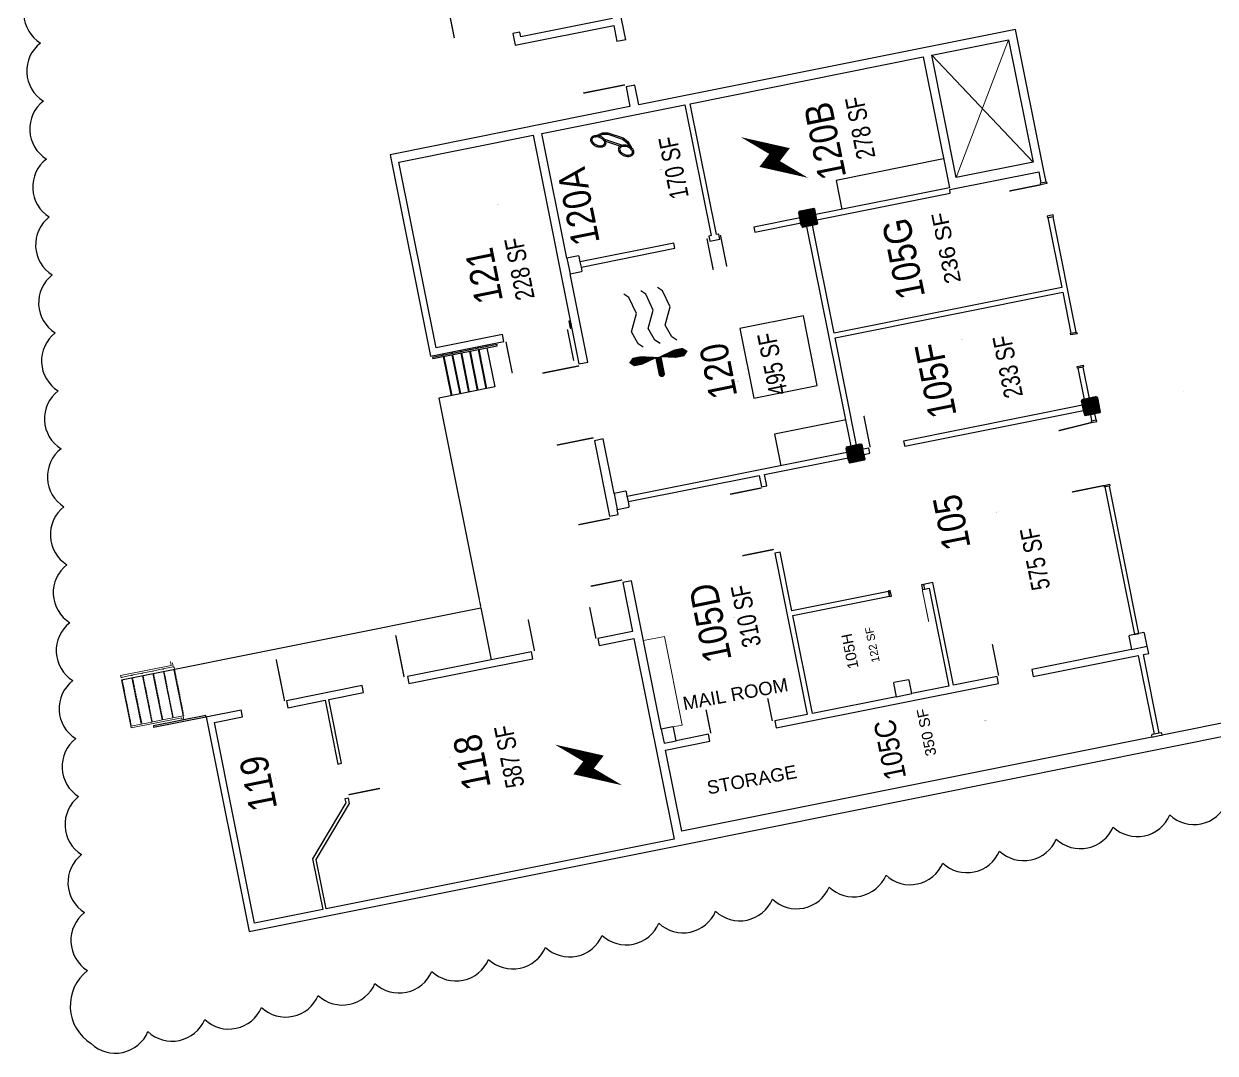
# Model space of a CAD drawing. Header units: inches. Extents: x 69200890 to 69205124, y 27678531 to 27681974.
# Drawn here: x 69201076 to 69202415, y 27678531 to 27679688 of the extents above; entities that cross this region are included whole.
import ezdxf
from ezdxf.enums import TextEntityAlignment as Align

# ---------------------------------------------------------------- set-up
doc = ezdxf.new("R2010")
doc.units = ezdxf.units.IN
doc.header["$LTSCALE"] = 10
doc.header["$MEASUREMENT"] = 0
doc.linetypes.add('Hidden 1_8_', pattern=[0.1875, 0.125, -0.0625])
doc.layers.get('0').update_dxf_attribs({"linetype": 'CONTINUOUS'})
for name, color, linetype in [('A-COLS', 5, 'CONTINUOUS'), ('A-DOOR', 2, 'CONTINUOUS'), ('A-FLOR', 3, 'CONTINUOUS'), ('A-IDEN-ICON', 4, 'CONTINUOUS'), ('A-IDEN-RNUM', 7, 'CONTINUOUS'), ('A-IDEN-SNUM', 4, 'CONTINUOUS'), ('A-IDEN-TEXT', 9, 'CONTINUOUS'), ('A-IDEN-VNUM', 4, 'CONTINUOUS'), ('A-WALL', 5, 'CONTINUOUS'), ('AREA-TEXT', 3, 'CONTINUOUS')]:
    doc.layers.add(name, color=color, linetype=linetype)
doc.layers.add('A-REV', color=1, linetype='CONTINUOUS', true_color=0xff0000)
doc.styles.add('CP_AREA', font='arial.ttf', dxfattribs={"height": 15})
doc.styles.add('CP_IDENTEXT', font='arial.ttf', dxfattribs={"height": 1})
doc.styles.add('CP_ROOMSNUMBER', font='arial.ttf', dxfattribs={"height": 1})
doc.styles.add('CP_ROOMVNUMBER', font='arial.ttf', dxfattribs={"width": 0.85, "height": 0.075})

# ---------------------------------------------------------------- blocks, each defined once
blk = doc.blocks.new('CPELECT')
blk.add_lwpolyline([(29.9, 30.2, 0, 14.4, 0), (5, -8.1, 14.4, 14.4, 0), (-5, 3.3, 14.4, 0, 0), (-29.9, -35, 14.4, 0, 0)], format="xyseb")
blk = doc.blocks.new('CPPHONE')
for p, q in [((2.9, 7.6), (-5.9, -7.6)), ((5.1, 8.4), (-5.5, -9.9))]:
    blk.add_line(p, q)
for points in [[(10.9, 17.2), (12.5, 9.2), (11.5, 3.2), (2.5, -12.3), (-2.5, -16.7), (-10.2, -19.3)], [(10, 14.1), (11, 9.2), (10, 3.8), (1.3, -11.4), (-3.3, -15.4), (-7.9, -17)]]:
    blk.add_lwpolyline(points)
for points in [[(8.7, 23.6, 0.139889), (6.5, 24.1, 0.107118), (3.7, 23.4, 0.079812), (1.2, 21.6, 0.067459), (-1, 18.8, 0.067459), (-2.4, 15.4, 0.079812), (-2.7, 12.4, 0.107118), (-1.9, 9.6, 0.139889), (-0.3, 8, 0.139889), (1.8, 7.5, 0.107118), (4.6, 8.2, 0.079812), (7.1, 9.9, 0.067459), (9.3, 12.8, 0.067459), (10.7, 16.1, 0.079812), (11, 19.2, 0.107118), (10.2, 22, 0.139889)], [(7.9, 22.3, 0.139889), (6.5, 22.6, 0.107118), (4.3, 22.1, 0.079812), (2.2, 20.6, 0.067459), (0.3, 18, 0.067459), (-1, 15.1, 0.079812), (-1.2, 12.5, 0.107118), (-0.6, 10.3, 0.139889), (0.4, 9.3, 0.139889), (1.8, 8.9, 0.107118), (4, 9.5, 0.079812), (6.1, 11, 0.067459), (8, 13.5, 0.067459), (9.3, 16.5, 0.079812), (9.5, 19.1, 0.107118), (8.9, 21.3, 0.139889)], [(-7.8, -5, 0.139889), (-10, -4.5, 0.107118), (-12.8, -5.2, 0.079812), (-15.3, -6.9, 0.067459), (-17.5, -9.8, 0.067459), (-18.9, -13.1, 0.079812), (-19.2, -16.2, 0.107118), (-18.4, -19, 0.139889), (-16.8, -20.6, 0.139889), (-14.7, -21.1, 0.107118), (-11.9, -20.4, 0.079812), (-9.4, -18.6, 0.067459), (-7.2, -15.8, 0.067459), (-5.8, -12.4, 0.079812), (-5.5, -9.4, 0.107118), (-6.3, -6.6, 0.139889)], [(-8.6, -6.3, 0.139889), (-10, -5.9, 0.107118), (-12.2, -6.5, 0.079812), (-14.3, -8, 0.067459), (-16.2, -10.5, 0.067459), (-17.5, -13.5, 0.079812), (-17.7, -16.1, 0.107118), (-17.1, -18.3, 0.139889), (-16.1, -19.3, 0.139889), (-14.7, -19.6, 0.107118), (-12.5, -19.1, 0.079812), (-10.4, -17.6, 0.067459), (-8.5, -15, 0.067459), (-7.2, -12.1, 0.079812), (-7, -9.5, 0.107118), (-7.6, -7.3, 0.139889)]]:
    blk.add_lwpolyline(points, format="xyb", close=True)
blk = doc.blocks.new('CPMECH')
for p, q in [((2.4, 12), (7.2, 16.8)), ((7.2, 16.8), (21.6, 21.6)), ((21.6, 21.6), (40.8, 12)), ((40.8, 12), (60, 16.8)), ((60, 16.8), (64.8, 21.6)), ((7.2, -2.4), (21.6, 2.4)), ((21.6, 2.4), (40.8, -7.2)), ((60, -2.4), (64.8, 2.4)), ((2.4, -7.2), (7.2, -2.4)), ((40.8, -7.2), (60, -2.4)), ((2.4, -26.4), (7.2, -21.6)), ((7.2, -21.6), (21.6, -16.8)), ((21.6, -16.8), (40.8, -26.4)), ((40.8, -26.4), (60, -21.6)), ((60, -21.6), (64.8, -16.8))]:
    blk.add_line(p, q)
for points in [[(-12, -2.4, 0, 9.6, 0), (-12, 16.8, 9.6, 9.6, 0), (-12, 26.4, 9.6, 0, 0), (-12, 31.2, 0, 0, 0)], [(-12, -2.4, 0, 9.6, 0), (-12, -21.6, 9.6, 9.6, 0), (-12, -31.2, 9.6, 0, 0), (-12, -36, 0, 0, 0)]]:
    blk.add_lwpolyline(points, format="xyseb")
at = {"const_width": 3.6}
blk.add_lwpolyline([(-32.8, -3.3, 1), (-29.6, -1.5, 1)], format="xyb", close=True, dxfattribs=at)
at = {"const_width": 7.2}
blk.add_lwpolyline([(-12, -2.4), (-31.2, -2.4)], dxfattribs=at)
blk = doc.blocks.new('COL')
at = {"layer": 'A-COLS', "const_width": 18}
blk.add_lwpolyline([(0, 9), (0, -9)], dxfattribs=at)
at = {"layer": 'A-COLS'}
blk.add_lwpolyline([(9, 7), (9, -7), (7, -9), (-7, -9), (-9, -7), (-9, 7), (-7, 9), (7, 9)], close=True, dxfattribs=at)

msp = doc.modelspace()

# ---------------------------------------------------------------- linework, layer by layer
at = {"layer": 'A-DOOR'}
for points in [[(69201550.2, 27679718.7, 1.5, 1.5, 0), (69201559.6, 27679671.6, 0, 0, 0), (69201558.9, 27679671.4, 0, 0, -0.414214), (69201503.6, 27679710.8, 0, 0, -0.414214)], [(69201615.8, 27679726, 1.5, 1.5, 0), (69201568.7, 27679716.5, 0, 0, 0), (69201568.9, 27679715.8, 0, 0, 0.414214), (69201626.6, 27679679.9, 0, 0, 0.414214)], [(69201751.5, 27679619.1, 1.5, 1.5, 0), (69201704.4, 27679609.7, 0, 0, 0), (69201704.3, 27679610.4, 0, 0, -0.414214), (69201743.7, 27679665.8, 0, 0, -0.414214)], [(69202218.8, 27679506.8, 1.5, 1.5, 0), (69202183.5, 27679499.7, 0, 0, 0), (69202183.6, 27679499, 0, 0, 0.414214), (69202227.2, 27679472.5, 0, 0, 0.414214)], [(69201858.7, 27679450.2, 1.5, 1.5, 0), (69201865.8, 27679414.9, 0, 0, 0), (69201866.5, 27679415, 0, 0, 0.414214), (69201892.9, 27679458.6, 0, 0, 0.414214)], [(69201843.5, 27679446.4, 1.5, 1.5, 0), (69201850.6, 27679411.1, 0, 0, 0), (69201849.9, 27679410.9, 0, 0, -0.414214), (69201808.7, 27679440.9, 0, 0, -0.414214)], [(69201686.7, 27679344.2, 1.5, 1.5, 0), (69201693.8, 27679308.9, 0, 0, 0), (69201693, 27679308.8, 0, 0, -0.414214), (69201651.8, 27679338.7, 0, 0, -0.414214)], [(69201617.6, 27679330.3, 1.5, 1.5, 0), (69201624.7, 27679295, 0, 0, 0), (69201625.4, 27679295.2, 0, 0, 0.414214), (69201651.8, 27679338.7, 0, 0, 0.414214)], [(69201699.8, 27679303.2, 1.5, 1.5, 0), (69201658.6, 27679295, 0, 0, 0), (69201658.7, 27679294.2, 0, 0, 0.414214), (69201709.4, 27679263.1, 0, 0, 0.414214)], [(69201716, 27679222.4, 1.5, 1.5, 0), (69201674.8, 27679214.1, 0, 0, 0), (69201674.7, 27679214.8, 0, 0, -0.414214), (69201709.4, 27679263.1, 0, 0, -0.414214)], [(69202027, 27679211.7, 1.5, 1.5, 0), (69202019.9, 27679247, 0, 0, 0), (69202020.6, 27679247.1, 0, 0, -0.414214), (69202061.8, 27679217.2, 0, 0, -0.414214)], [(69202275.8, 27679239.5, 1.5, 1.5, 0), (69202238.8, 27679230.3, 0, 0, 0), (69202238.9, 27679229.6, 0, 0, 0.414214), (69202282.9, 27679203.9, 0, 0, 0.414214)], [(69202289.9, 27679168.7, 1.5, 1.5, 0), (69202253.8, 27679161.4, 0, 0, 0), (69202253.6, 27679162.2, 0, 0, -0.414214), (69202282.9, 27679203.9, 0, 0, -0.414214)], [(69201904.8, 27679166, 1.5, 1.5, 0), (69201869.5, 27679158.9, 0, 0, 0), (69201869.7, 27679158.1, 0, 0, 0.414214), (69201913.3, 27679131.7, 0, 0, 0.414214)], [(69201734.3, 27679131.7, 1.5, 1.5, 0), (69201699, 27679124.6, 0, 0, 0), (69201699.1, 27679123.8, 0, 0, 0.414214), (69201742.7, 27679097.4, 0, 0, 0.414214)], [(69201918.7, 27679096.9, 1.5, 1.5, 0), (69201883.4, 27679089.8, 0, 0, 0), (69201883.3, 27679090.5, 0, 0, -0.414214), (69201913.3, 27679131.7, 0, 0, -0.414214)], [(69201748.2, 27679062.6, 1.5, 1.5, 0), (69201712.9, 27679055.5, 0, 0, 0), (69201712.7, 27679056.2, 0, 0, -0.414214), (69201742.7, 27679097.4, 0, 0, -0.414214)], [(69202085.6, 27679051.3, 1.14, 1.14, 0), (69202092.8, 27679015.7, 0, 0, 0), (69202092.2, 27679015.6, 0, 0, -0.414214), (69202050.3, 27679045.4, 0, 0, -0.414214)], [(69201718.8, 27678996.7, 1.5, 1.5, 0), (69201711.7, 27679032, 0, 0, 0), (69201711, 27679031.9, 0, 0, 0.414214), (69201684.5, 27678988.3, 0, 0, 0.414214)], [(69201649.7, 27678982.8, 1.5, 1.5, 0), (69201642.6, 27679018.1, 0, 0, 0), (69201643.3, 27679018.3, 0, 0, -0.414214), (69201684.5, 27678988.3, 0, 0, -0.414214)], [(69201503.1, 27678953.4, 1.5, 1.5, 0), (69201493.7, 27679000.4, 0, 0, 0), (69201492.9, 27679000.3, 0, 0, 0.414214), (69201457.1, 27678942.6, 0, 0, 0.414214)], [(69202171.4, 27678955.1, 1.5, 1.5, 0), (69202164.3, 27678990.4, 0, 0, 0), (69202165, 27678990.6, 0, 0, -0.414214), (69202206.2, 27678960.6, 0, 0, -0.414214)], [(69201368.8, 27678926.4, 1.5, 1.5, 0), (69201359.3, 27678973.4, 0, 0, 0), (69201358.6, 27678973.3, 0, 0, 0.414214), (69201322.8, 27678915.6, 0, 0, 0.414214)], [(69201917, 27678904, 1.5, 1.5, 0), (69201909.9, 27678939.3, 0, 0, 0), (69201909.1, 27678939.1, 0, 0, 0.414214), (69201882.7, 27678895.6, 0, 0, 0.414214)], [(69201847.9, 27678890.1, 1.5, 1.5, 0), (69201840.8, 27678925.4, 0, 0, 0), (69201841.5, 27678925.5, 0, 0, -0.414214), (69201882.7, 27678895.6, 0, 0, -0.414214)], [(69201440.7, 27678821.2, 1.5, 1.5, 0), (69201476, 27678828.3, 0, 0, 0), (69201475.8, 27678829, 0, 0, 0.414214), (69201432.3, 27678855.5, 0, 0, 0.414214)]]:
    msp.add_lwpolyline(points, format="xyseb", dxfattribs=at)
at = {"layer": 'A-FLOR'}
for p, q in [((69202096.3, 27679652.3), (69202182.6, 27679669.6)), ((69202182.6, 27679669.6), (69202210.1, 27679532.3)), ((69202123.8, 27679515.1), (69202096.3, 27679652.3)), ((69202109.4, 27679535.8), (69201988.7, 27679511.6)), ((69202210.1, 27679532.3), (69202123.8, 27679515.1)), ((69201988.7, 27679511.6), (69201995.2, 27679479.1)), ((69201951.9, 27679359.6), (69201880.4, 27679345.2)), ((69201967.6, 27679281.1), (69201951.9, 27679359.6)), ((69201880.4, 27679345.2), (69201896.1, 27679266.8)), ((69201546.5, 27679316.8), (69201546.8, 27679315.1)), ((69201547.2, 27679316.9), (69201547.6, 27679315.2)), ((69201556.3, 27679318.8), (69201556.6, 27679317)), ((69201556.9, 27679315.6), (69201565.7, 27679271.7)), ((69201557, 27679318.9), (69201557.4, 27679317.2)), ((69201557.7, 27679315.7), (69201566.5, 27679271.8)), ((69201566.1, 27679320.7), (69201566.5, 27679319)), ((69201566.7, 27679317.5), (69201575.5, 27679273.7)), ((69201566.8, 27679320.9), (69201567.2, 27679319.2)), ((69201567.5, 27679317.7), (69201576.3, 27679273.8)), ((69201575.9, 27679322.7), (69201576.3, 27679321)), ((69201576.6, 27679322.8), (69201577, 27679321.1)), ((69201576.6, 27679319.5), (69201585.3, 27679275.6)), ((69201577.3, 27679319.7), (69201586.1, 27679275.8)), ((69201585.7, 27679324.7), (69201586.1, 27679322.9)), ((69201586.3, 27679321.5), (69201595.1, 27679277.6)), ((69201586.5, 27679324.8), (69201586.8, 27679323.1)), ((69201587.1, 27679321.6), (69201595.9, 27679277.7)), ((69201595.5, 27679326.6), (69201595.9, 27679324.9)), ((69201596.2, 27679323.4), (69201605, 27679279.6)), ((69201547.1, 27679313.6), (69201555.9, 27679269.7)), ((69201547.9, 27679313.8), (69201556.7, 27679269.9)), ((69201605, 27679279.6), (69201542.2, 27679267)), ((69201896.1, 27679266.8), (69201967.6, 27679281.1)), ((69201542.2, 27679267), (69201587.6, 27679040.5)), ((69201999.9, 27679242.4), (69201919.5, 27679226.3)), ((69201919.5, 27679226.3), (69201926.6, 27679191)), ((69201588, 27679038.5), (69201588.9, 27679033.7)), ((69201589.4, 27679031.2), (69201601.1, 27678972.8))]:
    msp.add_line(p, q, dxfattribs=at)
at = {"layer": 'A-FLOR', "lineweight": 13}
for p, q in [((69202123.8, 27679515.1), (69202182.6, 27679669.6)), ((69202096.3, 27679652.3), (69202210.1, 27679532.3)), ((69201772.2, 27678994.5), (69201795.7, 27678999.2)), ((69201795.7, 27678999.2), (69201815.7, 27678899.5)), ((69201815.7, 27678899.5), (69201805.2, 27678897.4))]:
    msp.add_line(p, q, dxfattribs=at)
at = {"layer": 'A-FLOR', "lineweight": -3}
for p, q in [((69201607.6, 27679327.3), (69201535.1, 27679312.7)), ((69201535.4, 27679311.3), (69201607.9, 27679325.8)), ((69201607.9, 27679325.8), (69201607.6, 27679327.3)), ((69201535.1, 27679312.7), (69201535.4, 27679311.3)), ((69201185.5, 27678950.2), (69201589.4, 27679031.2)), ((69201589.4, 27679031.2), (69201601.1, 27678972.8)), ((69201280.2, 27678910.3), (69201221.3, 27678898.5)), ((69201221.6, 27678897.1), (69201280.4, 27678908.8)), ((69201280.4, 27678908.8), (69201280.2, 27678910.3)), ((69201221.3, 27678898.5), (69201221.6, 27678897.1))]:
    msp.add_line(p, q, dxfattribs=at)
at = {"layer": 'A-FLOR', "lineweight": 9}
for p, q in [((69201589.4, 27679031.2), (69201587.6, 27679040.5)), ((69201240.5, 27678970.9), (69201241.4, 27678966.5)), ((69201242.8, 27678969.4), (69201243.7, 27678964.9)), ((69201184.5, 27678955.1), (69201241.4, 27678966.5)), ((69201184.5, 27678955.1), (69201184.9, 27678953.1)), ((69201184.9, 27678953.1), (69201196.7, 27678955.5)), ((69201196.7, 27678955.5), (69201208.4, 27678957.8)), ((69201196.7, 27678955.5), (69201196.8, 27678954.8)), ((69201208.4, 27678957.8), (69201220.2, 27678960.2)), ((69201208.4, 27678957.8), (69201208.6, 27678957.2)), ((69201209, 27678955), (69201219.4, 27678902.9)), ((69201220.2, 27678960.2), (69201232, 27678962.6)), ((69201220.2, 27678960.2), (69201220.3, 27678959.5)), ((69201220.8, 27678957.3), (69201231.2, 27678905.3)), ((69201232, 27678962.6), (69201241.8, 27678964.5)), ((69201232, 27678962.6), (69201232.1, 27678961.9)), ((69201232.5, 27678959.7), (69201243, 27678907.6)), ((69201241.8, 27678964.5), (69201243.7, 27678964.9)), ((69201243.7, 27678964.9), (69201243.8, 27678964.6)), ((69201244.3, 27678961.9), (69201254.7, 27678910)), ((69201184.9, 27678953.1), (69201185, 27678952.4)), ((69201185.5, 27678950.2), (69201195.9, 27678898.2)), ((69201197.2, 27678952.6), (69201207.7, 27678900.6)), ((69201195.9, 27678898.2), (69201207.7, 27678900.6)), ((69201196.3, 27678896.3), (69201253.2, 27678907.6)), ((69201207.7, 27678900.6), (69201219.4, 27678902.9)), ((69201219.4, 27678902.9), (69201231.2, 27678905.3)), ((69201231.2, 27678905.3), (69201243, 27678907.6)), ((69201243, 27678907.6), (69201252.8, 27678909.6)), ((69201254.7, 27678910), (69201252.8, 27678909.6)), ((69201253.2, 27678907.6), (69201253.7, 27678905)), ((69201254.7, 27678910), (69201255.6, 27678905.4)), ((69201195.9, 27678898.2), (69201196.3, 27678896.3))]:
    msp.add_line(p, q, dxfattribs=at)
at = {"layer": 'A-FLOR', "linetype": 'Hidden 1_8_', "lineweight": 9}
for p, q in [((69201185.6, 27678953.3), (69201185.8, 27678952.6)), ((69201197.4, 27678955.6), (69201197.5, 27678955)), ((69201209.2, 27678958), (69201209.3, 27678957.3)), ((69201209.7, 27678955.1), (69201220.2, 27678903.1)), ((69201220.9, 27678960.3), (69201221.1, 27678959.7)), ((69201221.5, 27678957.5), (69201231.9, 27678905.4)), ((69201232.7, 27678962.7), (69201232.8, 27678962)), ((69201233.3, 27678959.8), (69201243.7, 27678907.8)), ((69201244.5, 27678965.1), (69201244.5, 27678964.7)), ((69201244.7, 27678964), (69201255.5, 27678910.2)), ((69201186.2, 27678950.4), (69201196.6, 27678898.4)), ((69201198, 27678952.7), (69201208.4, 27678900.7))]:
    msp.add_line(p, q, dxfattribs=at)
at = {"layer": 'A-WALL'}
for p, q in [((69201752.2, 27679669.8), (69201694.6, 27679957.4)), ((69201737.2, 27679693.6), (69201634.2, 27679673)), ((69201633.2, 27679678.1), (69201625.4, 27679676.6)), ((69201625.4, 27679676.6), (69201628, 27679663.6)), ((69201628, 27679663.6), (69201738.8, 27679685.8)), ((69201634.2, 27679673), (69201633.2, 27679678.1)), ((69201738.8, 27679685.8), (69201742.4, 27679667.9)), ((69202190.4, 27679681.4), (69201766.8, 27679596.5)), ((69202222.2, 27679522.5), (69202190.4, 27679681.4)), ((69201752.2, 27679669.8), (69201742.4, 27679667.9)), ((69201824.7, 27679597.9), (69202086.5, 27679650.4)), ((69202086.5, 27679650.4), (69202116, 27679503.3)), ((69201762.4, 27679618.8), (69201752.6, 27679616.9)), ((69201752.6, 27679616.9), (69201757, 27679594.6)), ((69201766.8, 27679596.5), (69201762.4, 27679618.8)), ((69201658, 27679564.5), (69201818.8, 27679596.7)), ((69201818.8, 27679596.7), (69201848.3, 27679449.7)), ((69201854.2, 27679450.8), (69201824.7, 27679597.9)), ((69201757, 27679594.6), (69201487.4, 27679540.5)), ((69201497.2, 27679532.3), (69201648.2, 27679562.6)), ((69201648.2, 27679562.6), (69201699.7, 27679305.4)), ((69201686.1, 27679424.3), (69201658, 27679564.5)), ((69201487.4, 27679540.5), (69201532.8, 27679314)), ((69201539, 27679323.5), (69201497.2, 27679532.3)), ((69202116.4, 27679501.3), (69202216.4, 27679521.4)), ((69202216.4, 27679521.4), (69202218.9, 27679508.9)), ((69202224.8, 27679510), (69202222.3, 27679522.5)), ((69202116, 27679503.3), (69201965.9, 27679473.2)), ((69202218.9, 27679508.9), (69202224.8, 27679510)), ((69201967.1, 27679467.4), (69202117.1, 27679497.4)), ((69202117.1, 27679497.4), (69202116.4, 27679501.3)), ((69201947.7, 27679476.7), (69201947.1, 27679475.8)), ((69201947.1, 27679475.8), (69201948.3, 27679469.7)), ((69201963.8, 27679480), (69201947.7, 27679476.7)), ((69201964.7, 27679479.4), (69201963.8, 27679480)), ((69201965.9, 27679473.2), (69201964.7, 27679479.4)), ((69201948.3, 27679469.7), (69201896.1, 27679459.2)), ((69201897.3, 27679453.4), (69201949.5, 27679463.8)), ((69201948.3, 27679469.7), (69201949.5, 27679463.8)), ((69201949.5, 27679463.8), (69201950.3, 27679459.7)), ((69201962.2, 27679461.3), (69201967.4, 27679462.3)), ((69201967.1, 27679467.4), (69201965.9, 27679473.2)), ((69201968, 27679463.2), (69201967.1, 27679467.4)), ((69201967.4, 27679462.3), (69201968, 27679463.2)), ((69202232.6, 27679470.8), (69202226.7, 27679469.6)), ((69202226.7, 27679469.6), (69202242.5, 27679391.1)), ((69202258.6, 27679341.1), (69202232.6, 27679470.8)), ((69201848.3, 27679449.7), (69201845.5, 27679449.1)), ((69201845.5, 27679449.1), (69201846.7, 27679443.2)), ((69201856.9, 27679451.4), (69201854.2, 27679450.8)), ((69201858, 27679445.5), (69201856.9, 27679451.4)), ((69201896.1, 27679459.2), (69201897.3, 27679453.4)), ((69201950.3, 27679459.7), (69201951.2, 27679459.1)), ((69201951.2, 27679459.1), (69201956.3, 27679460.1)), ((69202005.8, 27679213), (69201955.9, 27679460)), ((69201956.3, 27679460.1), (69201962.2, 27679461.3)), ((69201986.5, 27679339.8), (69201962.2, 27679461.3)), ((69201806.3, 27679441.3), (69201701.2, 27679420.2)), ((69201702.4, 27679414.3), (69201807.5, 27679435.4)), ((69201807.5, 27679435.4), (69201806.3, 27679441.3)), ((69201846.7, 27679443.2), (69201858, 27679445.5)), ((69201699.1, 27679426.9), (69201686.1, 27679424.3)), ((69201686.1, 27679424.3), (69201689.6, 27679406.7)), ((69201700, 27679426.3), (69201699.1, 27679426.9)), ((69201701.2, 27679420.2), (69201700, 27679426.3)), ((69201689.6, 27679406.7), (69201702.6, 27679409.3)), ((69201702.4, 27679414.3), (69201701.2, 27679420.2)), ((69201703.2, 27679410.2), (69201702.4, 27679414.3)), ((69201702.6, 27679409.3), (69201703.2, 27679410.2)), ((69201709.5, 27679307.4), (69201689.6, 27679406.7)), ((69202243.5, 27679385.9), (69202252.7, 27679340)), ((69201689.1, 27679353.5), (69201688.1, 27679353.3)), ((69201688.1, 27679353.3), (69201689.6, 27679345.5)), ((69201690.6, 27679345.7), (69201689.1, 27679353.5)), ((69201689.6, 27679345.5), (69201690.6, 27679345.7)), ((69201532.8, 27679314), (69201615.1, 27679330.5)), ((69201613.6, 27679338.4), (69201539, 27679323.5)), ((69201615.1, 27679330.5), (69201613.6, 27679338.4)), ((69202011.7, 27679214.2), (69201987.6, 27679334.7)), ((69202252.7, 27679340), (69202258.6, 27679341.1)), ((69201699.7, 27679305.4), (69201709.5, 27679307.4)), ((69202266.4, 27679301.9), (69202260.6, 27679300.8)), ((69202273.5, 27679266.6), (69202266.4, 27679301.9)), ((69202260.6, 27679300.8), (69202267.6, 27679265.5)), ((69202265.2, 27679265), (69202264.6, 27679264.1)), ((69202264.6, 27679264.1), (69202265.6, 27679258.9)), ((69202267.6, 27679265.5), (69202265.2, 27679265)), ((69202267.6, 27679265.5), (69202273.5, 27679266.6)), ((69202281.9, 27679268.3), (69202273.5, 27679266.6)), ((69202282.7, 27679267.7), (69202281.9, 27679268.3)), ((69202286, 27679251.5), (69202282.7, 27679267.7)), ((69202265.6, 27679258.9), (69202064.6, 27679218.7)), ((69202065.8, 27679212.8), (69202266.8, 27679253)), ((69202266.8, 27679253), (69202265.6, 27679258.9)), ((69202266.8, 27679253), (69202267.8, 27679247.9)), ((69202267.8, 27679247.9), (69202268.7, 27679247.3)), ((69202268.7, 27679247.3), (69202274.5, 27679248.5)), ((69202279.6, 27679249.5), (69202274.5, 27679248.5)), ((69202274.5, 27679248.5), (69202275.1, 27679248.6)), ((69202275.1, 27679248.6), (69202279, 27679249.4)), ((69202279, 27679249.4), (69202279.6, 27679249.5)), ((69202279.6, 27679249.5), (69202285.4, 27679250.7)), ((69202285.4, 27679250.7), (69202286, 27679251.5)), ((69201726.8, 27679221.1), (69201717, 27679219.1)), ((69201739.1, 27679159.6), (69201726.8, 27679221.1)), ((69201717, 27679219.1), (69201734, 27679134.1)), ((69202000.4, 27679211.9), (69201999.9, 27679211)), ((69201999.9, 27679211), (69202000.9, 27679205.9)), ((69202005.8, 27679213), (69202000.4, 27679211.9)), ((69202017.1, 27679215.3), (69202011.7, 27679214.2)), ((69202018, 27679214.7), (69202017.1, 27679215.3)), ((69202019, 27679209.5), (69202018, 27679214.7)), ((69202025.4, 27679210.8), (69202019, 27679209.5)), ((69202026.6, 27679204.9), (69202025.4, 27679210.8)), ((69202064.6, 27679218.7), (69202065.8, 27679212.8)), ((69202000.9, 27679205.9), (69201754, 27679156.4)), ((69201908.2, 27679181.2), (69202002.1, 27679200)), ((69202002.1, 27679200), (69202003.1, 27679194.9)), ((69202003.1, 27679194.9), (69202004, 27679194.3)), ((69202004, 27679194.3), (69202020.6, 27679197.6)), ((69202020.2, 27679203.6), (69202026.6, 27679204.9)), ((69202021.2, 27679198.5), (69202020.2, 27679203.6)), ((69202020.6, 27679197.6), (69202021.2, 27679198.5)), ((69201910.7, 27679168.5), (69201908.2, 27679181.2)), ((69201755.2, 27679150.6), (69201902.3, 27679180)), ((69201902.3, 27679180), (69201904.8, 27679167.3)), ((69201904.8, 27679167.3), (69201910.7, 27679168.5)), ((69201752.1, 27679162.2), (69201739.1, 27679159.6)), ((69201739.1, 27679159.6), (69201742.7, 27679141.9)), ((69201753, 27679161.6), (69201752.1, 27679162.2)), ((69201754, 27679156.4), (69201753, 27679161.6)), ((69201755.2, 27679150.6), (69201754, 27679156.4)), ((69201742.7, 27679141.9), (69201755.7, 27679144.5)), ((69201743.8, 27679136), (69201742.7, 27679141.9)), ((69201756.2, 27679145.4), (69201755.2, 27679150.6)), ((69201755.7, 27679144.5), (69201756.2, 27679145.4)), ((69201734, 27679134.1), (69201743.8, 27679136)), ((69201925.7, 27679093.9), (69201919.8, 27679092.8)), ((69201919.8, 27679092.8), (69201956.1, 27678911.4)), ((69201938.9, 27679027.9), (69201925.7, 27679093.9)), ((69201758.8, 27679061.5), (69201749, 27679059.6)), ((69201792.2, 27678894.8), (69201758.8, 27679061.5)), ((69201749, 27679059.6), (69201760, 27679004.7)), ((69201962, 27678912.5), (69201939.9, 27679022.7)), ((69201760, 27679004.7), (69201720.8, 27678996.8)), ((69201720.8, 27678996.8), (69201722.3, 27678988.9)), ((69201722.3, 27678988.9), (69201761.5, 27678996.8)), ((69201761.5, 27678996.8), (69201806.7, 27678771.3)), ((69202318.5, 27679000.3), (69202317.9, 27678999.4)), ((69202317.9, 27678999.4), (69202320.9, 27678984.4)), ((69202324, 27679001.4), (69202318.5, 27679000.3)), ((69202324, 27679001.4), (69202329.1, 27679002.4)), ((69202324.6, 27679001.5), (69202324, 27679001.4)), ((69202328.5, 27679002.3), (69202324.6, 27679001.5)), ((69202329.1, 27679002.4), (69202328.5, 27679002.3)), ((69202334.6, 27679003.5), (69202329.1, 27679002.4)), ((69202335.5, 27679002.9), (69202334.6, 27679003.5)), ((69202338.5, 27678988), (69202335.5, 27679002.9)), ((69201646.2, 27678981.9), (69201507, 27678954)), ((69201647.8, 27678974), (69201646.2, 27678981.9)), ((69202320.9, 27678984.4), (69202208.8, 27678962)), ((69202320.9, 27678984.4), (69202338.5, 27678988)), ((69202334.2, 27678978.9), (69202340.1, 27678980.1)), ((69202340.1, 27678980.1), (69202338.5, 27678988)), ((69201508.6, 27678946.1), (69201647.8, 27678974)), ((69202210.4, 27678954.1), (69202328.3, 27678977.8)), ((69202328.3, 27678977.8), (69202346.1, 27678889.3)), ((69202351.9, 27678890.5), (69202334.2, 27678978.9)), ((69201507, 27678954), (69201508.6, 27678946.1)), ((69202169.6, 27678954.1), (69202120.5, 27678944.3)), ((69202171.2, 27678946.3), (69202169.6, 27678954.1)), ((69202208.8, 27678962), (69202210.4, 27678954.1)), ((69201456, 27678943.8), (69201371, 27678926.7)), ((69201457.6, 27678935.9), (69201456, 27678943.8)), ((69201921.4, 27678896.2), (69202171.2, 27678946.3)), ((69202053.7, 27678947.2), (69202053.1, 27678946.4)), ((69202053.1, 27678946.4), (69202056.1, 27678931.4)), ((69202069.9, 27678950.5), (69202053.7, 27678947.2)), ((69202070.8, 27678949.9), (69202069.9, 27678950.5)), ((69202073.8, 27678934.9), (69202070.8, 27678949.9)), ((69202115.3, 27678943.3), (69202073.8, 27678934.9)), ((69201371, 27678926.7), (69201372.5, 27678918.9)), ((69201372.5, 27678918.9), (69201414.4, 27678927.3)), ((69201414.4, 27678927.3), (69201428.8, 27678855.7)), ((69201418.4, 27678928.1), (69201457.6, 27678935.9)), ((69201432.7, 27678856.5), (69201418.4, 27678928.1)), ((69201818.1, 27678765.4), (69202627, 27678927.5)), ((69202056.1, 27678931.4), (69201962, 27678912.5)), ((69202056.1, 27678931.4), (69202073.8, 27678934.9)), ((69202608.4, 27678939), (69202355.4, 27678888.3)), ((69201280.3, 27678908.6), (69201320, 27678916.5)), ((69201321.5, 27678908.7), (69201320, 27678916.5)), ((69201280.5, 27678908.6), (69201328.8, 27678667.4)), ((69201289.9, 27678902.3), (69201321.5, 27678908.7)), ((69201335.1, 27678676.8), (69201289.9, 27678902.3)), ((69201956.1, 27678911.4), (69201919.8, 27678904.1)), ((69201919.8, 27678904.1), (69201921.4, 27678896.2)), ((69201805.2, 27678897.4), (69201792.2, 27678894.8)), ((69201792.2, 27678894.8), (69201795.3, 27678879.1)), ((69201806, 27678896.9), (69201805.2, 27678897.4)), ((69201809, 27678881.9), (69201806, 27678896.9)), ((69201845.3, 27678889.2), (69201809, 27678881.9)), ((69201846.9, 27678881.3), (69201845.3, 27678889.2)), ((69202343.8, 27678888.8), (69202343.3, 27678888)), ((69202343.3, 27678888), (69202343.7, 27678886)), ((69202343.7, 27678886), (69202352, 27678887.7)), ((69202346.1, 27678889.3), (69202343.8, 27678888.8)), ((69202351.9, 27678890.5), (69202346.1, 27678889.3)), ((69202354.1, 27678890.9), (69202351.9, 27678890.5)), ((69202352, 27678887.7), (69202355.4, 27678888.3)), ((69202355, 27678890.3), (69202354.1, 27678890.9)), ((69202355.4, 27678888.3), (69202355, 27678890.3)), ((69201795.3, 27678879.1), (69201809, 27678881.9)), ((69201796.9, 27678871.3), (69201846.9, 27678881.3)), ((69202343.7, 27678886), (69202090.7, 27678835.3)), ((69201815.2, 27678780.1), (69201796.9, 27678871.3)), ((69201428.8, 27678855.7), (69201432.7, 27678856.5)), ((69202090.7, 27678835.3), (69201815.2, 27678780.1)), ((69201437.5, 27678812.2), (69201400.2, 27678749)), ((69201404.4, 27678748.3), (69201441.7, 27678811.5)), ((69201440.6, 27678817.3), (69201436.6, 27678816.5)), ((69201436.6, 27678816.5), (69201437.5, 27678812.2)), ((69201441.7, 27678811.5), (69201440.6, 27678817.3)), ((69201806.7, 27678771.3), (69201415.5, 27678692.9)), ((69201328.8, 27678667.4), (69201818.1, 27678765.4)), ((69201400.2, 27678749), (69201411.6, 27678692.1)), ((69201415.5, 27678692.9), (69201404.4, 27678748.3)), ((69201411.6, 27678692.1), (69201335.1, 27678676.8))]:
    msp.add_line(p, q, dxfattribs=at)
at = {"layer": 'A-WALL', "lineweight": -3}
for p, q in [((69202218.4, 27679508.8), (69202225.2, 27679510.1)), ((69202218.8, 27679506.8), (69202218.4, 27679508.8)), ((69202225.6, 27679508.2), (69202218.8, 27679506.8)), ((69202225.2, 27679510.1), (69202225.6, 27679508.2)), ((69202232.7, 27679472.9), (69202225.8, 27679471.5)), ((69202225.8, 27679471.5), (69202226.2, 27679469.5)), ((69202226.2, 27679469.5), (69202233.1, 27679470.9)), ((69202233.1, 27679470.9), (69202232.7, 27679472.9)), ((69202252.2, 27679339.9), (69202259.1, 27679341.2)), ((69202252.6, 27679337.9), (69202252.2, 27679339.9)), ((69202259.5, 27679339.3), (69202252.6, 27679337.9)), ((69202259.1, 27679341.2), (69202259.5, 27679339.3)), ((69202259.7, 27679302.6), (69202266.5, 27679304)), ((69202260.1, 27679300.7), (69202259.7, 27679302.6)), ((69202266.9, 27679302), (69202260.1, 27679300.7)), ((69202266.5, 27679304), (69202266.9, 27679302)), ((69202378.8, 27679274.2), (69202378.8, 27679274.2)), ((69202275.9, 27679241.6), (69202275.4, 27679241.5)), ((69202275.4, 27679241.5), (69202275.8, 27679239.5)), ((69202275.8, 27679239.5), (69202281.9, 27679240.8)), ((69202281.5, 27679242.7), (69202281, 27679242.6)), ((69202281.9, 27679240.8), (69202281.5, 27679242.7)), ((69202289.9, 27679168.9), (69202296, 27679170.2)), ((69202290.3, 27679167), (69202289.9, 27679168.9)), ((69202296.4, 27679168.2), (69202295.9, 27679168.1)), ((69202296, 27679170.2), (69202296.4, 27679168.2)), ((69202290.8, 27679167.1), (69202290.3, 27679167)), ((69202299.1, 27679152.4), (69202298.9, 27679153.4)), ((69202049.6, 27679050.6), (69202047.6, 27679050.2)), ((69202047.6, 27679050.2), (69202048.9, 27679044)), ((69202050.8, 27679044.4), (69202049.6, 27679050.6)), ((69202084.9, 27679057.6), (69202086.9, 27679058)), ((69202086.1, 27679051.5), (69202084.9, 27679057.6)), ((69202088.1, 27679051.9), (69202086.1, 27679051.5)), ((69202086.9, 27679058), (69202088.1, 27679051.9)), ((69202048.9, 27679044), (69202050.8, 27679044.4))]:
    msp.add_line(p, q, dxfattribs=at)
at = {"layer": 'A-WALL', "lineweight": 25}
for p, q in [((69202242.5, 27679391.1), (69201986.5, 27679339.8)), ((69201987.6, 27679334.7), (69202243.5, 27679385.9)), ((69202274.5, 27679248.5), (69202275.9, 27679241.6)), ((69202281, 27679242.6), (69202279.6, 27679249.5)), ((69202275.9, 27679241.6), (69202281, 27679242.6)), ((69202295.9, 27679168.1), (69202290.8, 27679167.1)), ((69202329.1, 27679002.4), (69202295.9, 27679168.1)), ((69202290.8, 27679167.1), (69202324, 27679001.4)), ((69202047.7, 27679049.7), (69201938.9, 27679027.9)), ((69202048.8, 27679044.5), (69202047.7, 27679049.7)), ((69202097.4, 27679059.6), (69202087, 27679057.5)), ((69202087, 27679057.5), (69202088, 27679052.4)), ((69202088, 27679052.4), (69202093.3, 27679053.4)), ((69202093.3, 27679053.4), (69202115.3, 27678943.3)), ((69202120.5, 27678944.3), (69202097.4, 27679059.6)), ((69201939.9, 27679022.7), (69202048.8, 27679044.5))]:
    msp.add_line(p, q, dxfattribs=at)

# ---------------------------------------------------------------- block references
at = {"rotation": 11.36903025436198}
for p in [(69201956.9, 27679470), (69202274.9, 27679258.5), (69202010.2, 27679205.3)]:
    msp.add_blockref('COL', p, dxfattribs=at)
at = {"layer": 'A-IDEN-ICON', "rotation": 101.3690302236795}
for name, p in [('CPPHONE', (69201737.7, 27679554.6)), ('CPELECT', (69201917.2, 27679536.9)), ('CPMECH', (69201784.2, 27679324.4)), ('CPELECT', (69201708.1, 27678854.2))]:
    msp.add_blockref(name, p, dxfattribs=at)

# ---------------------------------------------------------------- texts
at = {"layer": 'A-IDEN-RNUM', "style": 'CP_ROOMSNUMBER'}
for s, rotation, p in [('0120-B0', 11.369, (69202008.4, 27679565.6)), ('0120-A0', 11.369, (69201790.9, 27679523.4)), ('0121-00', 11.369, (69201607.5, 27679485)), ('0105-G0', 11.369, (69202108.6, 27679412.7)), ('0105-F0', 11.369, (69202129.4, 27679333.2)), ('0120-00', 11.369, (69201878.2, 27679286.2)), ('0105-00', 11.369, (69202168.9, 27679138.8)), ('0105-D0', 11.369, (69201872.3, 27679019.8)), ('0105-H0', 112.9745, (69202011.2, 27678971.8)), ('0105-C0', 11.369, (69202155.9, 27678904.6)), ('0118-00', 11.369, (69201553.8, 27678863.5)), ('0119-00', 11.369, (69201357.5, 27678838.9))]:
    msp.add_text(s, height=0.36, rotation=rotation, dxfattribs=at).set_placement(p, align=Align.MIDDLE_CENTER)
at = {"layer": 'A-IDEN-SNUM', "style": 'CP_ROOMSNUMBER'}
for s, rotation, p in [('03500120B0', 11.369, (69202009.4, 27679565.6)), ('03500120A0', 11.369, (69201791.9, 27679523.4)), ('0350012100', 11.369, (69201608.5, 27679485)), ('03500105G0', 11.369, (69202109.6, 27679412.7)), ('03500105F0', 11.369, (69202130.4, 27679333.2)), ('0350012000', 11.369, (69201879.2, 27679286.2)), ('0350010500', 11.369, (69202169.9, 27679138.8)), ('03500105D0', 11.369, (69201873.3, 27679019.8)), ('03500105H0', 112.9745, (69202012.2, 27678971.8)), ('03500105C0', 11.369, (69202156.9, 27678904.6)), ('0350011800', 11.369, (69201554.8, 27678863.5)), ('0350011900', 11.369, (69201358.5, 27678838.9))]:
    msp.add_text(s, height=0.36, rotation=rotation, dxfattribs=at).set_placement(p, align=Align.MIDDLE_CENTER)
at = {"layer": 'A-IDEN-VNUM', "style": 'CP_ROOMVNUMBER', "width": 0.85}
for s, height, rotation, p in [('120B', 31.5, 101.37, (69201976.2, 27679555.8)), ('120A', 31.5, 101.37, (69201699.1, 27679482)), ('105G', 31.5, 101.37, (69202064.4, 27679423.5)), ('121', 31.5, 101.37, (69201592.8, 27679404.3)), ('120', 31.5, 101.37, (69201856.2, 27679297.3)), ('105F', 31.5, 101.369, (69202100.5, 27679286.8)), ('105', 31.5, 101.369, (69202118.5, 27679127.2)), ('105D', 31.5, 101.37, (69201847.2, 27679014.2)), ('105C', 24, 101.37, (69202049.1, 27678871.7)), ('118', 31.5, 101.37, (69201579.2, 27678857.6)), ('119', 31.5, 101.37, (69201339.1, 27678833.8))]:
    msp.add_text(s, height=height, rotation=rotation, dxfattribs=at).set_placement(p, align=Align.MIDDLE_CENTER)
at = {"layer": 'A-IDEN-VNUM', "insert": (69202002.3, 27678961.6), "char_height": 12, "attachment_point": 1, "rotation": 101.37, "style": 'CP_IDENTEXT'}
msp.add_mtext_dynamic_manual_height_columns('105H', width=6.599, gutter_width=5, heights=[0], dxfattribs=at)
at = {"layer": 'AREA-TEXT', "style": 'CP_AREA', "width": 0.75}
for s, p in [('278 SF', (69202015.8, 27679570.7)), ('170 SF', (69201806, 27679526)), ('228 SF', (69201632.8, 27679412.3)), ('495 SF', (69201917.1, 27679305.4)), ('233 SF', (69202181.6, 27679302.3)), ('575 SF', (69202212.3, 27679086.3)), ('310 SF', (69201887.3, 27679022.1)), ('587 SF', (69201621.3, 27678864.1))]:
    msp.add_text(s, height=21, rotation=101.37, dxfattribs=at).set_placement(p, align=Align.MIDDLE_CENTER)
at = {"layer": 'AREA-TEXT', "lineweight": -3, "insert": (69202111.6, 27679394.2), "char_height": 18, "attachment_point": 1, "rotation": 101.37, "style": 'CP_IDENTEXT'}
msp.add_mtext('236 SF', dxfattribs=at)
at = {"layer": 'AREA-TEXT', "attachment_point": 1, "rotation": 101.37, "style": 'CP_IDENTEXT'}
for s, insert, char_height in [('122 SF', (69202029, 27678969), 9), ('350 SF', (69202089.8, 27678863.6), 12)]:
    msp.add_mtext(s, dxfattribs=dict(at, insert=insert, char_height=char_height))

# ---------------------------------------------------------------- next in the draw order: texts
at = {"layer": 'A-IDEN-TEXT', "char_height": 15, "attachment_point": 1, "rotation": 10.5167, "style": 'CP_AREA', "bg_fill": 3, "box_fill_scale": 1.25, "bg_fill_color": 9, "bg_fill_true_color": 13158600, "bg_fill_transparency": 0}
for s, insert, width in [('MAIL ROOM', (69201815.2, 27678930.8), 121.374), ('STORAGE', (69201842.3, 27678836.2), 103.007)]:
    msp.add_mtext(s, dxfattribs=dict(at, insert=insert, width=width))

# ---------------------------------------------------------------- next in the draw order: linework, layer by layer
at = {"layer": 'A-REV'}
msp.add_lwpolyline([(69201091, 27679731.1, 0.520567), (69201094.3, 27679666, 0.520567), (69201097.6, 27679600.8, 0.520567), (69201101, 27679535.7, 0.520567), (69201104.3, 27679470.6, 0.520567), (69201107.6, 27679405.4, 0.520567), (69201110.9, 27679340.3, 0.520567), (69201114.2, 27679275.1, 0.520567), (69201117.5, 27679210, 0.520567), (69201120.8, 27679144.8, 0.520567), (69201124.1, 27679079.7, 0.520567), (69201127.4, 27679014.5, 0.520567), (69201130.7, 27678949.4, 0.520567), (69201134, 27678884.2, 0.520567), (69201137.3, 27678819.1, 0.520567), (69201140.6, 27678753.9, 0.520567), (69201143.9, 27678688.8, 0.520567), (69201147.2, 27678623.6, 0.520567), (69201151.4, 27678541.4, 0.520567), (69201215.2, 27678554.9, 0.520567), (69201279, 27678568.5, 0.520567), (69201342.8, 27678582, 0.520567), (69201406.6, 27678595.5, 0.520567), (69201470.4, 27678609, 0.520567), (69201534.2, 27678622.6, 0.520567), (69201598.1, 27678636.1, 0.520567), (69201661.9, 27678649.6, 0.520567), (69201725.7, 27678663.1, 0.520567), (69201789.5, 27678676.7, 0.520567), (69201853.3, 27678690.2, 0.520567), (69201917.1, 27678703.7, 0.520567), (69201980.9, 27678717.2, 0.520567), (69202044.8, 27678730.7, 0.520567), (69202108.6, 27678744.3, 0.520567), (69202172.4, 27678757.8, 0.520567), (69202236.2, 27678771.3, 0.520567), (69202300, 27678784.8, 0.520567), (69202363.8, 27678798.4, 0.520567), (69202427.6, 27678811.9, 0.520567)], format="xyb", dxfattribs=at)

doc.saveas('drawing.dxf')
